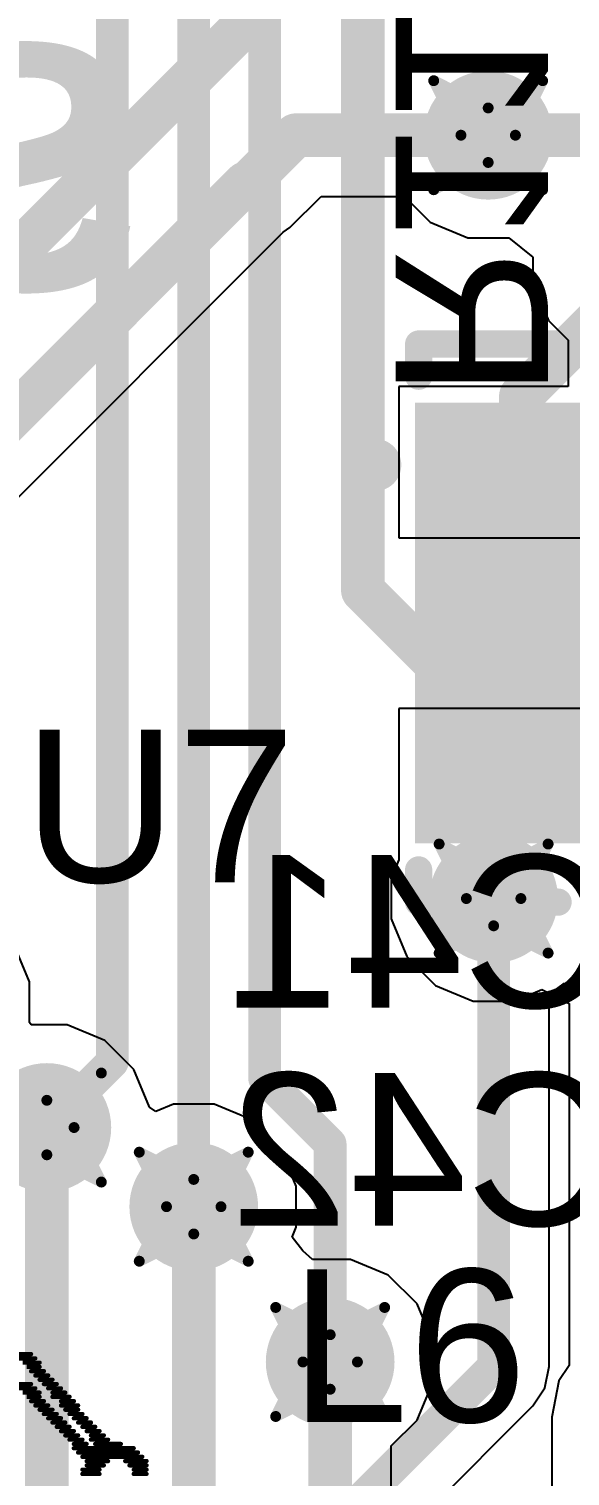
# Model space of a CAD drawing. Header units: inches. Extents: x -8 to 384, y -12 to 64.
# Drawn here: x 14.72 to 17.25, y 2.01 to 8.75 of the extents above; entities that cross this region are included whole.
import ezdxf

# ---------------------------------------------------------------- set-up
doc = ezdxf.new("R2010")
doc.units = ezdxf.units.IN
for name, color, linetype in [('Board_outline', 216, 'Continuous'), ('Bottom Layer', 5, 'Continuous'), ('Bottom Overlay', 54, 'Continuous'), ('Bottom Paste', 16, 'Continuous'), ('Bottom Solder', 6, 'Continuous'), ('Drill Drawing', 1, 'Continuous'), ('Top Layer', 1, 'Continuous'), ('Top Overlay', 2, 'Continuous'), ('Top Paste', 8, 'Continuous'), ('Top Solder', 216, 'Continuous'), ('Via Holes', 16, 'Continuous')]:
    doc.layers.add(name, color=color, linetype=linetype)
doc.styles.add('Arial', font='', dxfattribs={"height": 0.2})
doc.styles.add('Arial_Bold', font='', dxfattribs={"height": 0.2})
doc.styles.get('Arial').set_extended_font_data('Arial')
doc.styles.get('Arial_Bold').set_extended_font_data('Arial', bold=True)

# ---------------------------------------------------------------- blocks, each defined once
blk = doc.blocks.new('14_LGA__2_5_3__43')
at = {"layer": 'Top Layer'}
for points in [[(-0.675, 0.635), (-0.675, 1.215), (-0.325, 1.215), (-0.325, 0.635)], [(-0.175, 0.635), (-0.175, 1.215), (0.175, 1.215), (0.175, 0.635)], [(0.325, 0.635), (0.325, 1.215), (0.675, 1.215), (0.675, 0.635)], [(-0.885, 0.575), (-1.465, 0.575), (-1.465, 0.925), (-0.885, 0.925)], [(1.465, 0.575), (0.885, 0.575), (0.885, 0.925), (1.465, 0.925)], [(-0.885, 0.075), (-1.465, 0.075), (-1.465, 0.425), (-0.885, 0.425)], [(1.465, 0.075), (0.885, 0.075), (0.885, 0.425), (1.465, 0.425)], [(-0.885, -0.425), (-1.465, -0.425), (-1.465, -0.075), (-0.885, -0.075)], [(1.465, -0.425), (0.885, -0.425), (0.885, -0.075), (1.465, -0.075)], [(-0.885, -0.925), (-1.465, -0.925), (-1.465, -0.575), (-0.885, -0.575)], [(1.465, -0.925), (0.885, -0.925), (0.885, -0.575), (1.465, -0.575)], [(-0.675, -1.215), (-0.675, -0.635), (-0.325, -0.635), (-0.325, -1.215)], [(-0.175, -1.215), (-0.175, -0.635), (0.175, -0.635), (0.175, -1.215)], [(0.325, -1.215), (0.325, -0.635), (0.675, -0.635), (0.675, -1.215)]]:
    blk.add_hatch(color=1, dxfattribs=at).paths.add_polyline_path(points)
at = {"layer": 'Top Paste'}
for points in [[(-0.675, 0.635), (-0.675, 1.215), (-0.325, 1.215), (-0.325, 0.635)], [(-0.175, 0.635), (-0.175, 1.215), (0.175, 1.215), (0.175, 0.635)], [(0.325, 0.635), (0.325, 1.215), (0.675, 1.215), (0.675, 0.635)], [(-0.885, 0.575), (-1.465, 0.575), (-1.465, 0.925), (-0.885, 0.925)], [(1.465, 0.575), (0.885, 0.575), (0.885, 0.925), (1.465, 0.925)], [(-0.885, 0.075), (-1.465, 0.075), (-1.465, 0.425), (-0.885, 0.425)], [(1.465, 0.075), (0.885, 0.075), (0.885, 0.425), (1.465, 0.425)], [(-0.885, -0.425), (-1.465, -0.425), (-1.465, -0.075), (-0.885, -0.075)], [(1.465, -0.425), (0.885, -0.425), (0.885, -0.075), (1.465, -0.075)], [(-0.885, -0.925), (-1.465, -0.925), (-1.465, -0.575), (-0.885, -0.575)], [(1.465, -0.925), (0.885, -0.925), (0.885, -0.575), (1.465, -0.575)], [(-0.675, -1.215), (-0.675, -0.635), (-0.325, -0.635), (-0.325, -1.215)], [(-0.175, -1.215), (-0.175, -0.635), (0.175, -0.635), (0.175, -1.215)], [(0.325, -1.215), (0.325, -0.635), (0.675, -0.635), (0.675, -1.215)]]:
    blk.add_hatch(color=8, dxfattribs=at).paths.add_polyline_path(points)
at = {"layer": 'Top Solder'}
for points in [[(-0.7766, 0.5334), (-0.7766, 1.3166), (-0.2234, 1.3166), (-0.2234, 0.5334)], [(-0.2766, 0.5334), (-0.2766, 1.3166), (0.2766, 1.3166), (0.2766, 0.5334)], [(0.2234, 0.5334), (0.2234, 1.3166), (0.7766, 1.3166), (0.7766, 0.5334)], [(-0.7834, 0.4734), (-1.5666, 0.4734), (-1.5666, 1.0266), (-0.7834, 1.0266)], [(1.5666, 0.4734), (0.7834, 0.4734), (0.7834, 1.0266), (1.5666, 1.0266)], [(-0.7834, -0.0266), (-1.5666, -0.0266), (-1.5666, 0.5266), (-0.7834, 0.5266)], [(1.5666, -0.0266), (0.7834, -0.0266), (0.7834, 0.5266), (1.5666, 0.5266)], [(-0.7834, -0.5266), (-1.5666, -0.5266), (-1.5666, 0.0266), (-0.7834, 0.0266)], [(1.5666, -0.5266), (0.7834, -0.5266), (0.7834, 0.0266), (1.5666, 0.0266)], [(-0.7834, -1.0266), (-1.5666, -1.0266), (-1.5666, -0.4734), (-0.7834, -0.4734)], [(-0.7766, -1.3166), (-0.7766, -0.5334), (-0.2234, -0.5334), (-0.2234, -1.3166)], [(-0.2766, -1.3166), (-0.2766, -0.5334), (0.2766, -0.5334), (0.2766, -1.3166)], [(0.2234, -1.3166), (0.2234, -0.5334), (0.7766, -0.5334), (0.7766, -1.3166)], [(1.5666, -1.0266), (0.7834, -1.0266), (0.7834, -0.4734), (1.5666, -0.4734)]]:
    blk.add_hatch(color=216, dxfattribs=at).paths.add_polyline_path(points)
at = {"layer": 'Top Overlay'}
for points in [[(-1.55, 1.15, 0.127, 0.127, 0), (-1.55, 1.3, 0.127, 0.127, 0)], [(-1.55, 1.3, 0.127, 0.127, 0), (-0.9, 1.3, 0.127, 0.127, 0)], [(0.9, 1.3, 0.127, 0.127, 0), (1.55, 1.3, 0.127, 0.127, 0)], [(1.55, 1.15, 0.127, 0.127, 0), (1.55, 1.3, 0.127, 0.127, 0)], [(-1.55, -1.3, 0.127, 0.127, 0), (-1.55, -1.15, 0.127, 0.127, 0)], [(1.55, -1.3, 0.127, 0.127, 0), (1.55, -1.15, 0.127, 0.127, 0)], [(-1.55, -1.3, 0.127, 0.127, 0), (-0.9, -1.3, 0.127, 0.127, 0)], [(0.9, -1.3, 0.127, 0.127, 0), (1.55, -1.3, 0.127, 0.127, 0)]]:
    blk.add_lwpolyline(points, format="xyseb", dxfattribs=at)
for points in [[(-1.5817, 1.3, 0.0635, 0.0635, 1), (-1.5182, 1.3, 0.0635, 0.0635, 1)], [(-1.5817, 1.3, 0.0635, 0.0635, 1), (-1.5182, 1.3, 0.0635, 0.0635, 1)], [(-0.9318, 1.3, 0.0635, 0.0635, 1), (-0.8683, 1.3, 0.0635, 0.0635, 1)], [(0.8683, 1.3, 0.0635, 0.0635, 1), (0.9318, 1.3, 0.0635, 0.0635, 1)], [(1.5182, 1.3, 0.0635, 0.0635, 1), (1.5817, 1.3, 0.0635, 0.0635, 1)], [(1.5182, 1.3, 0.0635, 0.0635, 1), (1.5817, 1.3, 0.0635, 0.0635, 1)], [(-1.5817, 1.15, 0.0635, 0.0635, 1), (-1.5182, 1.15, 0.0635, 0.0635, 1)], [(1.5182, 1.15, 0.0635, 0.0635, 1), (1.5817, 1.15, 0.0635, 0.0635, 1)], [(-1.6944, 0.7366, 0.127, 0.127, 1), (-1.8108, 0.7366, 0.127, 0.127, 1)], [(-1.8425, 0.7366, 0.0635, 0.0635, 1), (-1.779, 0.7366, 0.0635, 0.0635, 1)], [(-1.7262, 0.7366, 0.0635, 0.0635, 1), (-1.6627, 0.7366, 0.0635, 0.0635, 1)], [(-1.5817, -1.15, 0.0635, 0.0635, 1), (-1.5182, -1.15, 0.0635, 0.0635, 1)], [(1.5182, -1.15, 0.0635, 0.0635, 1), (1.5817, -1.15, 0.0635, 0.0635, 1)], [(-1.5817, -1.3, 0.0635, 0.0635, 1), (-1.5182, -1.3, 0.0635, 0.0635, 1)], [(-1.5817, -1.3, 0.0635, 0.0635, 1), (-1.5182, -1.3, 0.0635, 0.0635, 1)], [(-0.9318, -1.3, 0.0635, 0.0635, 1), (-0.8683, -1.3, 0.0635, 0.0635, 1)], [(0.8683, -1.3, 0.0635, 0.0635, 1), (0.9318, -1.3, 0.0635, 0.0635, 1)], [(1.5182, -1.3, 0.0635, 0.0635, 1), (1.5817, -1.3, 0.0635, 0.0635, 1)], [(1.5182, -1.3, 0.0635, 0.0635, 1), (1.5817, -1.3, 0.0635, 0.0635, 1)]]:
    blk.add_lwpolyline(points, format="xyseb", close=True, dxfattribs=at)
blk = doc.blocks.new('R__0402_B_55')
at = {"layer": 'Bottom Layer'}
for points in [[(-0.2413, 0.3175), (-0.2413, -0.3175), (-0.6985, -0.3175), (-0.6985, 0.3175)], [(0.6985, 0.3175), (0.6985, -0.3175), (0.2413, -0.3175), (0.2413, 0.3175)]]:
    blk.add_hatch(color=5, dxfattribs=at).paths.add_polyline_path(points)
at = {"layer": 'Bottom Paste'}
for points in [[(-0.2413, 0.3175), (-0.2413, -0.3175), (-0.6985, -0.3175), (-0.6985, 0.3175)], [(0.6985, 0.3175), (0.6985, -0.3175), (0.2413, -0.3175), (0.2413, 0.3175)]]:
    blk.add_hatch(color=16, dxfattribs=at).paths.add_polyline_path(points)
at = {"layer": 'Bottom Solder'}
for points in [[(-0.1397, 0.4191), (-0.1397, -0.4191), (-0.8001, -0.4191), (-0.8001, 0.4191)], [(0.8001, 0.4191), (0.8001, -0.4191), (0.1397, -0.4191), (0.1397, 0.4191)]]:
    blk.add_hatch(color=6, dxfattribs=at).paths.add_polyline_path(points)
at = {"layer": 'Bottom Overlay'}
for points in [[(0.7874, 0.4064, 0.127, 0.127, 0), (-0.7874, 0.4064, 0.127, 0.127, 0)], [(-0.7874, -0.4064, 0.127, 0.127, 0), (-0.7874, 0.4064, 0.127, 0.127, 0)], [(0.8128, 0.4318, 0.00323, 0.00323, 0), (-0.8128, 0.4318, 0.00323, 0.00323, 0)], [(0.7874, -0.4064, 0.127, 0.127, 0), (0.7874, 0.4064, 0.127, 0.127, 0)], [(0.7874, -0.4064, 0.127, 0.127, 0), (-0.7874, -0.4064, 0.127, 0.127, 0)]]:
    blk.add_lwpolyline(points, format="xyseb", dxfattribs=at)
for points in [[(-0.8191, 0.4064, 0.0635, 0.0635, 1), (-0.7556, 0.4064, 0.0635, 0.0635, 1)], [(-0.8191, 0.4064, 0.0635, 0.0635, 1), (-0.7556, 0.4064, 0.0635, 0.0635, 1)], [(-0.8136, 0.4318, 0.00161, 0.00161, 1), (-0.812, 0.4318, 0.00161, 0.00161, 1)], [(0.7556, 0.4064, 0.0635, 0.0635, 1), (0.8191, 0.4064, 0.0635, 0.0635, 1)], [(0.7556, 0.4064, 0.0635, 0.0635, 1), (0.8191, 0.4064, 0.0635, 0.0635, 1)], [(0.812, 0.4318, 0.00161, 0.00161, 1), (0.8136, 0.4318, 0.00161, 0.00161, 1)], [(-0.8191, -0.4064, 0.0635, 0.0635, 1), (-0.7556, -0.4064, 0.0635, 0.0635, 1)], [(-0.8191, -0.4064, 0.0635, 0.0635, 1), (-0.7556, -0.4064, 0.0635, 0.0635, 1)], [(0.7556, -0.4064, 0.0635, 0.0635, 1), (0.8191, -0.4064, 0.0635, 0.0635, 1)], [(0.7556, -0.4064, 0.0635, 0.0635, 1), (0.8191, -0.4064, 0.0635, 0.0635, 1)]]:
    blk.add_lwpolyline(points, format="xyseb", close=True, dxfattribs=at)

msp = doc.modelspace()

# ---------------------------------------------------------------- hatches: boundary and pattern name
at = {"layer": 'Bottom Layer'}
h = msp.add_hatch(color=5, dxfattribs=at)
edge = h.paths.add_edge_path()
edge.add_arc((16.8656, 8.2553), 0.3, 0, 360)
msp.add_hatch(color=5, dxfattribs=at).paths.add_polyline_path([(16.6624, 5.207), (19.4818, 5.207), (19.4818, 5.9436), (16.6624, 5.9436)])
h = msp.add_hatch(color=5, dxfattribs=at)
edge = h.paths.add_edge_path()
edge.add_arc((16.891, 4.699), 0.3, 0, 360)
h = msp.add_hatch(color=5, dxfattribs=at)
edge = h.paths.add_edge_path()
edge.add_arc((14.8082, 3.6322), 0.3, 0, 360)
h = msp.add_hatch(color=5, dxfattribs=at)
edge = h.paths.add_edge_path()
edge.add_arc((15.493, 3.2634), 0.3, 0, 360)
h = msp.add_hatch(color=5, dxfattribs=at)
edge = h.paths.add_edge_path()
edge.add_arc((16.129, 2.54), 0.3, 0, 360)
at = {"layer": 'Top Layer'}
h = msp.add_hatch(color=1, dxfattribs=at)
edge = h.paths.add_edge_path()
edge.add_arc((16.8656, 8.2553), 0.3, 0, 360)
msp.add_hatch(color=1, dxfattribs=at).paths.add_polyline_path([(16.6116, 5.7912), (17.2212, 5.7912), (17.2212, 6.2912), (16.6116, 6.2912)])
h = msp.add_hatch(color=1, dxfattribs=at)
edge = h.paths.add_edge_path()
edge.add_arc((16.891, 4.699), 0.3, 0, 360)
h = msp.add_hatch(color=1, dxfattribs=at)
edge = h.paths.add_edge_path()
edge.add_arc((14.8082, 3.6322), 0.3, 0, 360)
h = msp.add_hatch(color=1, dxfattribs=at)
edge = h.paths.add_edge_path()
edge.add_arc((15.493, 3.2634), 0.3, 0, 360)
h = msp.add_hatch(color=1, dxfattribs=at)
edge = h.paths.add_edge_path()
edge.add_arc((16.129, 2.54), 0.3, 0, 360)
at = {"layer": 'Via Holes'}
h = msp.add_hatch(color=7, dxfattribs=at)
edge = h.paths.add_edge_path()
edge.add_arc((16.8656, 8.2553), 0.15, 0, 360)
h = msp.add_hatch(color=7, dxfattribs=at)
edge = h.paths.add_edge_path()
edge.add_arc((16.891, 4.699), 0.15, 0, 360)
h = msp.add_hatch(color=7, dxfattribs=at)
edge = h.paths.add_edge_path()
edge.add_arc((14.8082, 3.6322), 0.15, 0, 360)
h = msp.add_hatch(color=7, dxfattribs=at)
edge = h.paths.add_edge_path()
edge.add_arc((15.493, 3.2634), 0.15, 0, 360)
h = msp.add_hatch(color=7, dxfattribs=at)
edge = h.paths.add_edge_path()
edge.add_arc((16.129, 2.54), 0.15, 0, 360)

# ---------------------------------------------------------------- linework, layer by layer
at = {"layer": 'Board_outline'}
msp.add_lwpolyline([(37.5368, 13.3604, 0.254, 0.254, 1), (-7.4632, 13.3604, 0.254, 0.254, 1)], format="xyseb", close=True, dxfattribs=at)
at = {"layer": 'Bottom Layer'}
for p, q in [((17.15, 4.2518), (17.2207, 4.3046)), ((17.15, 2.5185), (17.15, 4.2518)), ((17.2207, 4.3046), (17.3447, 4.2479)), ((17.1303, 2.4194), (17.15, 2.5185)), ((17.0741, 2.3354), (17.1303, 2.4194)), ((14.0627, -0.676), (17.0741, 2.3354))]:
    msp.add_line(p, q, dxfattribs=at)
for points in [[(15.8232, 3.8618, 0.1524, 0.1524, 0), (15.8232, 13.2273, 0.1524, 0.1524, 0)], [(16.2814, 6.1341, 0.2032, 0.2032, 0), (16.2814, 13.1826, 0.2032, 0.2032, 0)], [(15.493, 3.2776, 0.1524, 0.1524, 0), (15.493, 13.1746, 0.1524, 0.1524, 0)], [(15.113, 3.937, 0.1524, 0.1524, 0), (15.113, 12.4882, 0.1524, 0.1524, 0)], [(16.8608, 8.2553, 0.2032, 0.2032, 0), (18.3263, 8.2553, 0.2032, 0.2032, 0)], [(17.018, 7.0398, 0.2032, 0.2032, 0), (17.5517, 7.5735, 0.2032, 0.2032, 0)], [(17.018, 6.4262, 0.2032, 0.2032, 0), (17.018, 7.0398, 0.2032, 0.2032, 0)], [(16.2814, 6.1341, 0.2032, 0.2032, 0), (16.9291, 5.4864, 0.2032, 0.2032, 0)], [(16.9291, 5.4864, 0.2032, 0.2032, 0), (17.018, 5.4864, 0.2032, 0.2032, 0)], [(16.891, 2.5185, 0.1524, 0.1524, 0), (16.891, 4.699, 0.1524, 0.1524, 0)], [(14.8082, 3.6322, 0.1524, 0.1524, 0), (15.113, 3.937, 0.1524, 0.1524, 0)], [(15.8232, 3.8618, 0.1524, 0.1524, 0), (16.129, 3.556, 0.1524, 0.1524, 0)], [(16.129, 2.54, 0.1524, 0.1524, 0), (16.129, 3.556, 0.1524, 0.1524, 0)], [(13.8645, -0.508, 0.1524, 0.1524, 0), (16.891, 2.5185, 0.1524, 0.1524, 0)]]:
    msp.add_lwpolyline(points, format="xyseb", dxfattribs=at)
for points in [[(16.81, 8.2553, 0.1016, 0.1016, 1), (16.9116, 8.2553, 0.1016, 0.1016, 1)], [(16.9672, 7.0398, 0.1016, 0.1016, 1), (17.0688, 7.0398, 0.1016, 0.1016, 1)], [(16.9672, 7.0398, 0.1016, 0.1016, 1), (17.0688, 7.0398, 0.1016, 0.1016, 1)], [(16.9672, 6.4262, 0.1016, 0.1016, 1), (17.0688, 6.4262, 0.1016, 0.1016, 1)], [(16.2306, 6.1341, 0.1016, 0.1016, 1), (16.3322, 6.1341, 0.1016, 0.1016, 1)], [(16.2306, 6.1341, 0.1016, 0.1016, 1), (16.3322, 6.1341, 0.1016, 0.1016, 1)], [(16.8783, 5.4864, 0.1016, 0.1016, 1), (16.9799, 5.4864, 0.1016, 0.1016, 1)], [(16.8783, 5.4864, 0.1016, 0.1016, 1), (16.9799, 5.4864, 0.1016, 0.1016, 1)], [(16.9672, 5.4864, 0.1016, 0.1016, 1), (17.0688, 5.4864, 0.1016, 0.1016, 1)], [(16.8529, 4.699, 0.0762, 0.0762, 1), (16.9291, 4.699, 0.0762, 0.0762, 1)], [(15.0749, 3.937, 0.0762, 0.0762, 1), (15.1511, 3.937, 0.0762, 0.0762, 1)], [(15.0749, 3.937, 0.0762, 0.0762, 1), (15.1511, 3.937, 0.0762, 0.0762, 1)], [(15.7851, 3.8618, 0.0762, 0.0762, 1), (15.8613, 3.8618, 0.0762, 0.0762, 1)], [(15.7851, 3.8618, 0.0762, 0.0762, 1), (15.8613, 3.8618, 0.0762, 0.0762, 1)], [(14.7701, 3.6322, 0.0762, 0.0762, 1), (14.8463, 3.6322, 0.0762, 0.0762, 1)], [(16.0909, 3.556, 0.0762, 0.0762, 1), (16.1671, 3.556, 0.0762, 0.0762, 1)], [(16.0909, 3.556, 0.0762, 0.0762, 1), (16.1671, 3.556, 0.0762, 0.0762, 1)], [(15.4549, 3.2776, 0.0762, 0.0762, 1), (15.5311, 3.2776, 0.0762, 0.0762, 1)], [(16.0909, 2.54, 0.0762, 0.0762, 1), (16.1671, 2.54, 0.0762, 0.0762, 1)], [(16.8529, 2.5185, 0.0762, 0.0762, 1), (16.9291, 2.5185, 0.0762, 0.0762, 1)], [(16.8529, 2.5185, 0.0762, 0.0762, 1), (16.9291, 2.5185, 0.0762, 0.0762, 1)]]:
    msp.add_lwpolyline(points, format="xyseb", close=True, dxfattribs=at)
at = {"layer": 'Bottom Overlay'}
for points in [[(14.6548, 2.5768, 0.0199, 0.0199, 0), (14.7346, 2.5768, 0.0199, 0.0199, 0)], [(14.6748, 2.5568, 0.0199, 0.0199, 0), (14.7546, 2.5568, 0.0199, 0.0199, 0)], [(14.6947, 2.5369, 0.0199, 0.0199, 0), (14.7745, 2.5369, 0.0199, 0.0199, 0)], [(14.7147, 2.517, 0.0199, 0.0199, 0), (14.7745, 2.517, 0.0199, 0.0199, 0)], [(14.7346, 2.497, 0.0199, 0.0199, 0), (14.7944, 2.497, 0.0199, 0.0199, 0)], [(14.6548, 2.4372, 0.0199, 0.0199, 0), (14.7346, 2.4372, 0.0199, 0.0199, 0)], [(14.6748, 2.4173, 0.0199, 0.0199, 0), (14.7546, 2.4173, 0.0199, 0.0199, 0)], [(14.7546, 2.4771, 0.0199, 0.0199, 0), (14.8144, 2.4771, 0.0199, 0.0199, 0)], [(14.7745, 2.4571, 0.0199, 0.0199, 0), (14.8343, 2.4571, 0.0199, 0.0199, 0)], [(14.7944, 2.4372, 0.0199, 0.0199, 0), (14.8543, 2.4372, 0.0199, 0.0199, 0)], [(14.8144, 2.4173, 0.0199, 0.0199, 0), (14.8742, 2.4173, 0.0199, 0.0199, 0)], [(14.6947, 2.3973, 0.0199, 0.0199, 0), (14.7745, 2.3973, 0.0199, 0.0199, 0)], [(14.7147, 2.3774, 0.0199, 0.0199, 0), (14.7745, 2.3774, 0.0199, 0.0199, 0)], [(14.7346, 2.3574, 0.0199, 0.0199, 0), (14.7944, 2.3574, 0.0199, 0.0199, 0)], [(14.8343, 2.3973, 0.0199, 0.0199, 0), (14.8941, 2.3973, 0.0199, 0.0199, 0)], [(14.8343, 2.3774, 0.0199, 0.0199, 0), (14.9141, 2.3774, 0.0199, 0.0199, 0)], [(14.8742, 2.3574, 0.0199, 0.0199, 0), (14.934, 2.3574, 0.0199, 0.0199, 0)], [(14.7546, 2.3375, 0.0199, 0.0199, 0), (14.8144, 2.3375, 0.0199, 0.0199, 0)], [(14.7745, 2.3176, 0.0199, 0.0199, 0), (14.8343, 2.3176, 0.0199, 0.0199, 0)], [(14.7944, 2.2976, 0.0199, 0.0199, 0), (14.8543, 2.2976, 0.0199, 0.0199, 0)], [(14.8742, 2.3375, 0.0199, 0.0199, 0), (14.954, 2.3375, 0.0199, 0.0199, 0)], [(14.8941, 2.3176, 0.0199, 0.0199, 0), (14.954, 2.3176, 0.0199, 0.0199, 0)], [(14.9141, 2.2976, 0.0199, 0.0199, 0), (14.9739, 2.2976, 0.0199, 0.0199, 0)], [(14.8144, 2.2777, 0.0199, 0.0199, 0), (14.8742, 2.2777, 0.0199, 0.0199, 0)], [(14.8343, 2.2577, 0.0199, 0.0199, 0), (14.8941, 2.2577, 0.0199, 0.0199, 0)], [(14.8543, 2.2378, 0.0199, 0.0199, 0), (14.9141, 2.2378, 0.0199, 0.0199, 0)], [(14.8742, 2.2179, 0.0199, 0.0199, 0), (14.934, 2.2179, 0.0199, 0.0199, 0)], [(14.934, 2.2777, 0.0199, 0.0199, 0), (14.9938, 2.2777, 0.0199, 0.0199, 0)], [(14.954, 2.2577, 0.0199, 0.0199, 0), (15.0138, 2.2577, 0.0199, 0.0199, 0)], [(14.9739, 2.2378, 0.0199, 0.0199, 0), (15.0337, 2.2378, 0.0199, 0.0199, 0)], [(14.9938, 2.2179, 0.0199, 0.0199, 0), (15.0537, 2.2179, 0.0199, 0.0199, 0)], [(14.8941, 2.1979, 0.0199, 0.0199, 0), (14.954, 2.1979, 0.0199, 0.0199, 0)], [(14.9141, 2.178, 0.0199, 0.0199, 0), (14.9739, 2.178, 0.0199, 0.0199, 0)], [(14.934, 2.158, 0.0199, 0.0199, 0), (14.9938, 2.158, 0.0199, 0.0199, 0)], [(15.0138, 2.1979, 0.0199, 0.0199, 0), (15.0736, 2.1979, 0.0199, 0.0199, 0)], [(15.0138, 2.178, 0.0199, 0.0199, 0), (15.0935, 2.178, 0.0199, 0.0199, 0)], [(15.0337, 2.158, 0.0199, 0.0199, 0), (15.1534, 2.158, 0.0199, 0.0199, 0)], [(14.934, 2.1381, 0.0199, 0.0199, 0), (15.2132, 2.1381, 0.0199, 0.0199, 0)], [(14.954, 2.1182, 0.0199, 0.0199, 0), (15.2331, 2.1182, 0.0199, 0.0199, 0)], [(14.9739, 2.0982, 0.0199, 0.0199, 0), (15.2531, 2.0982, 0.0199, 0.0199, 0)], [(14.9739, 2.0384, 0.0199, 0.0199, 0), (15.0537, 2.0384, 0.0199, 0.0199, 0)], [(14.9739, 2.0185, 0.0199, 0.0199, 0), (15.0537, 2.0185, 0.0199, 0.0199, 0)], [(14.9938, 2.0783, 0.0199, 0.0199, 0), (15.0935, 2.0783, 0.0199, 0.0199, 0)], [(14.9938, 2.0583, 0.0199, 0.0199, 0), (15.0736, 2.0583, 0.0199, 0.0199, 0)], [(15.1733, 2.0783, 0.0199, 0.0199, 0), (15.273, 2.0783, 0.0199, 0.0199, 0)], [(15.1932, 2.0583, 0.0199, 0.0199, 0), (15.273, 2.0583, 0.0199, 0.0199, 0)], [(15.2132, 2.0384, 0.0199, 0.0199, 0), (15.273, 2.0384, 0.0199, 0.0199, 0)], [(15.2132, 2.0185, 0.0199, 0.0199, 0), (15.273, 2.0185, 0.0199, 0.0199, 0)]]:
    msp.add_lwpolyline(points, format="xyseb", dxfattribs=at)
for points in [[(14.7296, 2.5768, 0.00997, 0.00997, 1), (14.7396, 2.5768, 0.00997, 0.00997, 1)], [(14.7496, 2.5568, 0.00997, 0.00997, 1), (14.7595, 2.5568, 0.00997, 0.00997, 1)], [(14.7296, 2.497, 0.00997, 0.00997, 1), (14.7396, 2.497, 0.00997, 0.00997, 1)], [(14.7695, 2.5369, 0.00997, 0.00997, 1), (14.7795, 2.5369, 0.00997, 0.00997, 1)], [(14.7695, 2.517, 0.00997, 0.00997, 1), (14.7795, 2.517, 0.00997, 0.00997, 1)], [(14.7894, 2.497, 0.00997, 0.00997, 1), (14.7994, 2.497, 0.00997, 0.00997, 1)], [(14.7296, 2.4372, 0.00997, 0.00997, 1), (14.7396, 2.4372, 0.00997, 0.00997, 1)], [(14.7496, 2.4771, 0.00997, 0.00997, 1), (14.7595, 2.4771, 0.00997, 0.00997, 1)], [(14.7496, 2.4173, 0.00997, 0.00997, 1), (14.7595, 2.4173, 0.00997, 0.00997, 1)], [(14.7695, 2.4571, 0.00997, 0.00997, 1), (14.7795, 2.4571, 0.00997, 0.00997, 1)], [(14.7894, 2.4372, 0.00997, 0.00997, 1), (14.7994, 2.4372, 0.00997, 0.00997, 1)], [(14.8094, 2.4771, 0.00997, 0.00997, 1), (14.8194, 2.4771, 0.00997, 0.00997, 1)], [(14.8094, 2.4173, 0.00997, 0.00997, 1), (14.8194, 2.4173, 0.00997, 0.00997, 1)], [(14.8293, 2.4571, 0.00997, 0.00997, 1), (14.8393, 2.4571, 0.00997, 0.00997, 1)], [(14.8493, 2.4372, 0.00997, 0.00997, 1), (14.8592, 2.4372, 0.00997, 0.00997, 1)], [(14.8692, 2.4173, 0.00997, 0.00997, 1), (14.8792, 2.4173, 0.00997, 0.00997, 1)], [(14.7296, 2.3574, 0.00997, 0.00997, 1), (14.7396, 2.3574, 0.00997, 0.00997, 1)], [(14.7695, 2.3973, 0.00997, 0.00997, 1), (14.7795, 2.3973, 0.00997, 0.00997, 1)], [(14.7695, 2.3774, 0.00997, 0.00997, 1), (14.7795, 2.3774, 0.00997, 0.00997, 1)], [(14.7894, 2.3574, 0.00997, 0.00997, 1), (14.7994, 2.3574, 0.00997, 0.00997, 1)], [(14.8293, 2.3973, 0.00997, 0.00997, 1), (14.8393, 2.3973, 0.00997, 0.00997, 1)], [(14.8293, 2.3774, 0.00997, 0.00997, 1), (14.8393, 2.3774, 0.00997, 0.00997, 1)], [(14.8692, 2.3574, 0.00997, 0.00997, 1), (14.8792, 2.3574, 0.00997, 0.00997, 1)], [(14.8891, 2.3973, 0.00997, 0.00997, 1), (14.8991, 2.3973, 0.00997, 0.00997, 1)], [(14.9091, 2.3774, 0.00997, 0.00997, 1), (14.9191, 2.3774, 0.00997, 0.00997, 1)], [(14.929, 2.3574, 0.00997, 0.00997, 1), (14.939, 2.3574, 0.00997, 0.00997, 1)], [(14.7496, 2.3375, 0.00997, 0.00997, 1), (14.7595, 2.3375, 0.00997, 0.00997, 1)], [(14.7695, 2.3176, 0.00997, 0.00997, 1), (14.7795, 2.3176, 0.00997, 0.00997, 1)], [(14.7894, 2.2976, 0.00997, 0.00997, 1), (14.7994, 2.2976, 0.00997, 0.00997, 1)], [(14.8094, 2.3375, 0.00997, 0.00997, 1), (14.8194, 2.3375, 0.00997, 0.00997, 1)], [(14.8293, 2.3176, 0.00997, 0.00997, 1), (14.8393, 2.3176, 0.00997, 0.00997, 1)], [(14.8493, 2.2976, 0.00997, 0.00997, 1), (14.8592, 2.2976, 0.00997, 0.00997, 1)], [(14.8692, 2.3375, 0.00997, 0.00997, 1), (14.8792, 2.3375, 0.00997, 0.00997, 1)], [(14.8891, 2.3176, 0.00997, 0.00997, 1), (14.8991, 2.3176, 0.00997, 0.00997, 1)], [(14.9091, 2.2976, 0.00997, 0.00997, 1), (14.9191, 2.2976, 0.00997, 0.00997, 1)], [(14.949, 2.3375, 0.00997, 0.00997, 1), (14.9589, 2.3375, 0.00997, 0.00997, 1)], [(14.949, 2.3176, 0.00997, 0.00997, 1), (14.9589, 2.3176, 0.00997, 0.00997, 1)], [(14.9689, 2.2976, 0.00997, 0.00997, 1), (14.9789, 2.2976, 0.00997, 0.00997, 1)], [(14.8094, 2.2777, 0.00997, 0.00997, 1), (14.8194, 2.2777, 0.00997, 0.00997, 1)], [(14.8293, 2.2577, 0.00997, 0.00997, 1), (14.8393, 2.2577, 0.00997, 0.00997, 1)], [(14.8493, 2.2378, 0.00997, 0.00997, 1), (14.8592, 2.2378, 0.00997, 0.00997, 1)], [(14.8692, 2.2777, 0.00997, 0.00997, 1), (14.8792, 2.2777, 0.00997, 0.00997, 1)], [(14.8692, 2.2179, 0.00997, 0.00997, 1), (14.8792, 2.2179, 0.00997, 0.00997, 1)], [(14.8891, 2.2577, 0.00997, 0.00997, 1), (14.8991, 2.2577, 0.00997, 0.00997, 1)], [(14.9091, 2.2378, 0.00997, 0.00997, 1), (14.9191, 2.2378, 0.00997, 0.00997, 1)], [(14.929, 2.2777, 0.00997, 0.00997, 1), (14.939, 2.2777, 0.00997, 0.00997, 1)], [(14.929, 2.2179, 0.00997, 0.00997, 1), (14.939, 2.2179, 0.00997, 0.00997, 1)], [(14.949, 2.2577, 0.00997, 0.00997, 1), (14.9589, 2.2577, 0.00997, 0.00997, 1)], [(14.9689, 2.2378, 0.00997, 0.00997, 1), (14.9789, 2.2378, 0.00997, 0.00997, 1)], [(14.9888, 2.2777, 0.00997, 0.00997, 1), (14.9988, 2.2777, 0.00997, 0.00997, 1)], [(14.9888, 2.2179, 0.00997, 0.00997, 1), (14.9988, 2.2179, 0.00997, 0.00997, 1)], [(15.0088, 2.2577, 0.00997, 0.00997, 1), (15.0188, 2.2577, 0.00997, 0.00997, 1)], [(15.0287, 2.2378, 0.00997, 0.00997, 1), (15.0387, 2.2378, 0.00997, 0.00997, 1)], [(15.0487, 2.2179, 0.00997, 0.00997, 1), (15.0586, 2.2179, 0.00997, 0.00997, 1)], [(14.8891, 2.1979, 0.00997, 0.00997, 1), (14.8991, 2.1979, 0.00997, 0.00997, 1)], [(14.9091, 2.178, 0.00997, 0.00997, 1), (14.9191, 2.178, 0.00997, 0.00997, 1)], [(14.929, 2.158, 0.00997, 0.00997, 1), (14.939, 2.158, 0.00997, 0.00997, 1)], [(14.949, 2.1979, 0.00997, 0.00997, 1), (14.9589, 2.1979, 0.00997, 0.00997, 1)], [(14.9689, 2.178, 0.00997, 0.00997, 1), (14.9789, 2.178, 0.00997, 0.00997, 1)], [(14.9888, 2.158, 0.00997, 0.00997, 1), (14.9988, 2.158, 0.00997, 0.00997, 1)], [(15.0088, 2.1979, 0.00997, 0.00997, 1), (15.0188, 2.1979, 0.00997, 0.00997, 1)], [(15.0088, 2.178, 0.00997, 0.00997, 1), (15.0188, 2.178, 0.00997, 0.00997, 1)], [(15.0287, 2.158, 0.00997, 0.00997, 1), (15.0387, 2.158, 0.00997, 0.00997, 1)], [(15.0686, 2.1979, 0.00997, 0.00997, 1), (15.0786, 2.1979, 0.00997, 0.00997, 1)], [(15.0885, 2.178, 0.00997, 0.00997, 1), (15.0985, 2.178, 0.00997, 0.00997, 1)], [(15.1484, 2.158, 0.00997, 0.00997, 1), (15.1583, 2.158, 0.00997, 0.00997, 1)], [(14.929, 2.1381, 0.00997, 0.00997, 1), (14.939, 2.1381, 0.00997, 0.00997, 1)], [(14.949, 2.1182, 0.00997, 0.00997, 1), (14.9589, 2.1182, 0.00997, 0.00997, 1)], [(14.9689, 2.0982, 0.00997, 0.00997, 1), (14.9789, 2.0982, 0.00997, 0.00997, 1)], [(15.2082, 2.1381, 0.00997, 0.00997, 1), (15.2182, 2.1381, 0.00997, 0.00997, 1)], [(15.2281, 2.1182, 0.00997, 0.00997, 1), (15.2381, 2.1182, 0.00997, 0.00997, 1)], [(15.2481, 2.0982, 0.00997, 0.00997, 1), (15.258, 2.0982, 0.00997, 0.00997, 1)], [(14.9689, 2.0384, 0.00997, 0.00997, 1), (14.9789, 2.0384, 0.00997, 0.00997, 1)], [(14.9689, 2.0185, 0.00997, 0.00997, 1), (14.9789, 2.0185, 0.00997, 0.00997, 1)], [(14.9888, 2.0783, 0.00997, 0.00997, 1), (14.9988, 2.0783, 0.00997, 0.00997, 1)], [(14.9888, 2.0583, 0.00997, 0.00997, 1), (14.9988, 2.0583, 0.00997, 0.00997, 1)], [(15.0487, 2.0384, 0.00997, 0.00997, 1), (15.0586, 2.0384, 0.00997, 0.00997, 1)], [(15.0487, 2.0185, 0.00997, 0.00997, 1), (15.0586, 2.0185, 0.00997, 0.00997, 1)], [(15.0686, 2.0583, 0.00997, 0.00997, 1), (15.0786, 2.0583, 0.00997, 0.00997, 1)], [(15.0885, 2.0783, 0.00997, 0.00997, 1), (15.0985, 2.0783, 0.00997, 0.00997, 1)], [(15.1683, 2.0783, 0.00997, 0.00997, 1), (15.1783, 2.0783, 0.00997, 0.00997, 1)], [(15.1883, 2.0583, 0.00997, 0.00997, 1), (15.1982, 2.0583, 0.00997, 0.00997, 1)], [(15.2082, 2.0384, 0.00997, 0.00997, 1), (15.2182, 2.0384, 0.00997, 0.00997, 1)], [(15.2082, 2.0185, 0.00997, 0.00997, 1), (15.2182, 2.0185, 0.00997, 0.00997, 1)], [(15.268, 2.0783, 0.00997, 0.00997, 1), (15.278, 2.0783, 0.00997, 0.00997, 1)], [(15.268, 2.0583, 0.00997, 0.00997, 1), (15.278, 2.0583, 0.00997, 0.00997, 1)], [(15.268, 2.0384, 0.00997, 0.00997, 1), (15.278, 2.0384, 0.00997, 0.00997, 1)], [(15.268, 2.0185, 0.00997, 0.00997, 1), (15.278, 2.0185, 0.00997, 0.00997, 1)]]:
    msp.add_lwpolyline(points, format="xyseb", close=True, dxfattribs=at)
at = {"layer": 'Drill Drawing'}
for points in [[(16.6116, 8.5093, 0.0508, 0.0508, 0), (16.8656, 8.3823, 0.0508, 0.0508, 0)], [(16.6116, 8.5093, 0.0508, 0.0508, 0), (16.7386, 8.2553, 0.0508, 0.0508, 0)], [(16.8656, 8.3823, 0.0508, 0.0508, 0), (17.1196, 8.5093, 0.0508, 0.0508, 0)], [(16.9926, 8.2553, 0.0508, 0.0508, 0), (17.1196, 8.5093, 0.0508, 0.0508, 0)], [(16.6116, 8.0013, 0.0508, 0.0508, 0), (16.7386, 8.2553, 0.0508, 0.0508, 0)], [(16.9926, 8.2553, 0.0508, 0.0508, 0), (17.1196, 8.0013, 0.0508, 0.0508, 0)], [(16.6116, 8.0013, 0.0508, 0.0508, 0), (16.8656, 8.1283, 0.0508, 0.0508, 0)], [(16.8656, 8.1283, 0.0508, 0.0508, 0), (17.1196, 8.0013, 0.0508, 0.0508, 0)], [(16.637, 4.953, 0.0508, 0.0508, 0), (16.891, 4.826, 0.0508, 0.0508, 0)], [(16.637, 4.953, 0.0508, 0.0508, 0), (16.764, 4.699, 0.0508, 0.0508, 0)], [(16.891, 4.826, 0.0508, 0.0508, 0), (17.145, 4.953, 0.0508, 0.0508, 0)], [(17.018, 4.699, 0.0508, 0.0508, 0), (17.145, 4.953, 0.0508, 0.0508, 0)], [(16.637, 4.445, 0.0508, 0.0508, 0), (16.764, 4.699, 0.0508, 0.0508, 0)], [(17.018, 4.699, 0.0508, 0.0508, 0), (17.145, 4.445, 0.0508, 0.0508, 0)], [(16.637, 4.445, 0.0508, 0.0508, 0), (16.891, 4.572, 0.0508, 0.0508, 0)], [(16.891, 4.572, 0.0508, 0.0508, 0), (17.145, 4.445, 0.0508, 0.0508, 0)], [(14.5542, 3.8862, 0.0508, 0.0508, 0), (14.8082, 3.7592, 0.0508, 0.0508, 0)], [(14.8082, 3.7592, 0.0508, 0.0508, 0), (15.0622, 3.8862, 0.0508, 0.0508, 0)], [(14.9352, 3.6322, 0.0508, 0.0508, 0), (15.0622, 3.8862, 0.0508, 0.0508, 0)], [(14.9352, 3.6322, 0.0508, 0.0508, 0), (15.0622, 3.3782, 0.0508, 0.0508, 0)], [(14.5542, 3.3782, 0.0508, 0.0508, 0), (14.8082, 3.5052, 0.0508, 0.0508, 0)], [(14.8082, 3.5052, 0.0508, 0.0508, 0), (15.0622, 3.3782, 0.0508, 0.0508, 0)], [(15.239, 3.5174, 0.0508, 0.0508, 0), (15.493, 3.3904, 0.0508, 0.0508, 0)], [(15.239, 3.5174, 0.0508, 0.0508, 0), (15.366, 3.2634, 0.0508, 0.0508, 0)], [(15.493, 3.3904, 0.0508, 0.0508, 0), (15.747, 3.5174, 0.0508, 0.0508, 0)], [(15.62, 3.2634, 0.0508, 0.0508, 0), (15.747, 3.5174, 0.0508, 0.0508, 0)], [(15.239, 3.0094, 0.0508, 0.0508, 0), (15.366, 3.2634, 0.0508, 0.0508, 0)], [(15.62, 3.2634, 0.0508, 0.0508, 0), (15.747, 3.0094, 0.0508, 0.0508, 0)], [(15.239, 3.0094, 0.0508, 0.0508, 0), (15.493, 3.1364, 0.0508, 0.0508, 0)], [(15.493, 3.1364, 0.0508, 0.0508, 0), (15.747, 3.0094, 0.0508, 0.0508, 0)], [(15.875, 2.794, 0.0508, 0.0508, 0), (16.129, 2.667, 0.0508, 0.0508, 0)], [(15.875, 2.794, 0.0508, 0.0508, 0), (16.002, 2.54, 0.0508, 0.0508, 0)], [(16.129, 2.667, 0.0508, 0.0508, 0), (16.383, 2.794, 0.0508, 0.0508, 0)], [(16.256, 2.54, 0.0508, 0.0508, 0), (16.383, 2.794, 0.0508, 0.0508, 0)], [(15.875, 2.286, 0.0508, 0.0508, 0), (16.002, 2.54, 0.0508, 0.0508, 0)], [(16.256, 2.54, 0.0508, 0.0508, 0), (16.383, 2.286, 0.0508, 0.0508, 0)], [(15.875, 2.286, 0.0508, 0.0508, 0), (16.129, 2.413, 0.0508, 0.0508, 0)], [(16.129, 2.413, 0.0508, 0.0508, 0), (16.383, 2.286, 0.0508, 0.0508, 0)]]:
    msp.add_lwpolyline(points, format="xyseb", dxfattribs=at)
for points in [[(16.5989, 8.5093, 0.0254, 0.0254, 1), (16.6243, 8.5093, 0.0254, 0.0254, 1)], [(16.5989, 8.5093, 0.0254, 0.0254, 1), (16.6243, 8.5093, 0.0254, 0.0254, 1)], [(17.1069, 8.5093, 0.0254, 0.0254, 1), (17.1323, 8.5093, 0.0254, 0.0254, 1)], [(17.1069, 8.5093, 0.0254, 0.0254, 1), (17.1323, 8.5093, 0.0254, 0.0254, 1)], [(16.8529, 8.3823, 0.0254, 0.0254, 1), (16.8783, 8.3823, 0.0254, 0.0254, 1)], [(16.8529, 8.3823, 0.0254, 0.0254, 1), (16.8783, 8.3823, 0.0254, 0.0254, 1)], [(16.7259, 8.2553, 0.0254, 0.0254, 1), (16.7513, 8.2553, 0.0254, 0.0254, 1)], [(16.7259, 8.2553, 0.0254, 0.0254, 1), (16.7513, 8.2553, 0.0254, 0.0254, 1)], [(16.9799, 8.2553, 0.0254, 0.0254, 1), (17.0053, 8.2553, 0.0254, 0.0254, 1)], [(16.9799, 8.2553, 0.0254, 0.0254, 1), (17.0053, 8.2553, 0.0254, 0.0254, 1)], [(16.8529, 8.1283, 0.0254, 0.0254, 1), (16.8783, 8.1283, 0.0254, 0.0254, 1)], [(16.8529, 8.1283, 0.0254, 0.0254, 1), (16.8783, 8.1283, 0.0254, 0.0254, 1)], [(16.5989, 8.0013, 0.0254, 0.0254, 1), (16.6243, 8.0013, 0.0254, 0.0254, 1)], [(16.5989, 8.0013, 0.0254, 0.0254, 1), (16.6243, 8.0013, 0.0254, 0.0254, 1)], [(17.1069, 8.0013, 0.0254, 0.0254, 1), (17.1323, 8.0013, 0.0254, 0.0254, 1)], [(17.1069, 8.0013, 0.0254, 0.0254, 1), (17.1323, 8.0013, 0.0254, 0.0254, 1)], [(16.6243, 4.953, 0.0254, 0.0254, 1), (16.6497, 4.953, 0.0254, 0.0254, 1)], [(16.6243, 4.953, 0.0254, 0.0254, 1), (16.6497, 4.953, 0.0254, 0.0254, 1)], [(17.1323, 4.953, 0.0254, 0.0254, 1), (17.1577, 4.953, 0.0254, 0.0254, 1)], [(17.1323, 4.953, 0.0254, 0.0254, 1), (17.1577, 4.953, 0.0254, 0.0254, 1)], [(16.8783, 4.826, 0.0254, 0.0254, 1), (16.9037, 4.826, 0.0254, 0.0254, 1)], [(16.8783, 4.826, 0.0254, 0.0254, 1), (16.9037, 4.826, 0.0254, 0.0254, 1)], [(16.7513, 4.699, 0.0254, 0.0254, 1), (16.7767, 4.699, 0.0254, 0.0254, 1)], [(16.7513, 4.699, 0.0254, 0.0254, 1), (16.7767, 4.699, 0.0254, 0.0254, 1)], [(17.0053, 4.699, 0.0254, 0.0254, 1), (17.0307, 4.699, 0.0254, 0.0254, 1)], [(17.0053, 4.699, 0.0254, 0.0254, 1), (17.0307, 4.699, 0.0254, 0.0254, 1)], [(16.8783, 4.572, 0.0254, 0.0254, 1), (16.9037, 4.572, 0.0254, 0.0254, 1)], [(16.8783, 4.572, 0.0254, 0.0254, 1), (16.9037, 4.572, 0.0254, 0.0254, 1)], [(16.6243, 4.445, 0.0254, 0.0254, 1), (16.6497, 4.445, 0.0254, 0.0254, 1)], [(16.6243, 4.445, 0.0254, 0.0254, 1), (16.6497, 4.445, 0.0254, 0.0254, 1)], [(17.1323, 4.445, 0.0254, 0.0254, 1), (17.1577, 4.445, 0.0254, 0.0254, 1)], [(17.1323, 4.445, 0.0254, 0.0254, 1), (17.1577, 4.445, 0.0254, 0.0254, 1)], [(15.0495, 3.8862, 0.0254, 0.0254, 1), (15.0749, 3.8862, 0.0254, 0.0254, 1)], [(15.0495, 3.8862, 0.0254, 0.0254, 1), (15.0749, 3.8862, 0.0254, 0.0254, 1)], [(14.7955, 3.7592, 0.0254, 0.0254, 1), (14.8209, 3.7592, 0.0254, 0.0254, 1)], [(14.7955, 3.7592, 0.0254, 0.0254, 1), (14.8209, 3.7592, 0.0254, 0.0254, 1)], [(14.9225, 3.6322, 0.0254, 0.0254, 1), (14.9479, 3.6322, 0.0254, 0.0254, 1)], [(14.9225, 3.6322, 0.0254, 0.0254, 1), (14.9479, 3.6322, 0.0254, 0.0254, 1)], [(14.7955, 3.5052, 0.0254, 0.0254, 1), (14.8209, 3.5052, 0.0254, 0.0254, 1)], [(14.7955, 3.5052, 0.0254, 0.0254, 1), (14.8209, 3.5052, 0.0254, 0.0254, 1)], [(15.2263, 3.5174, 0.0254, 0.0254, 1), (15.2517, 3.5174, 0.0254, 0.0254, 1)], [(15.2263, 3.5174, 0.0254, 0.0254, 1), (15.2517, 3.5174, 0.0254, 0.0254, 1)], [(15.7343, 3.5174, 0.0254, 0.0254, 1), (15.7597, 3.5174, 0.0254, 0.0254, 1)], [(15.7343, 3.5174, 0.0254, 0.0254, 1), (15.7597, 3.5174, 0.0254, 0.0254, 1)], [(15.0495, 3.3782, 0.0254, 0.0254, 1), (15.0749, 3.3782, 0.0254, 0.0254, 1)], [(15.0495, 3.3782, 0.0254, 0.0254, 1), (15.0749, 3.3782, 0.0254, 0.0254, 1)], [(15.4803, 3.3904, 0.0254, 0.0254, 1), (15.5057, 3.3904, 0.0254, 0.0254, 1)], [(15.4803, 3.3904, 0.0254, 0.0254, 1), (15.5057, 3.3904, 0.0254, 0.0254, 1)], [(15.3533, 3.2634, 0.0254, 0.0254, 1), (15.3787, 3.2634, 0.0254, 0.0254, 1)], [(15.3533, 3.2634, 0.0254, 0.0254, 1), (15.3787, 3.2634, 0.0254, 0.0254, 1)], [(15.6073, 3.2634, 0.0254, 0.0254, 1), (15.6327, 3.2634, 0.0254, 0.0254, 1)], [(15.6073, 3.2634, 0.0254, 0.0254, 1), (15.6327, 3.2634, 0.0254, 0.0254, 1)], [(15.4803, 3.1364, 0.0254, 0.0254, 1), (15.5057, 3.1364, 0.0254, 0.0254, 1)], [(15.4803, 3.1364, 0.0254, 0.0254, 1), (15.5057, 3.1364, 0.0254, 0.0254, 1)], [(15.2263, 3.0094, 0.0254, 0.0254, 1), (15.2517, 3.0094, 0.0254, 0.0254, 1)], [(15.2263, 3.0094, 0.0254, 0.0254, 1), (15.2517, 3.0094, 0.0254, 0.0254, 1)], [(15.7343, 3.0094, 0.0254, 0.0254, 1), (15.7597, 3.0094, 0.0254, 0.0254, 1)], [(15.7343, 3.0094, 0.0254, 0.0254, 1), (15.7597, 3.0094, 0.0254, 0.0254, 1)], [(15.8623, 2.794, 0.0254, 0.0254, 1), (15.8877, 2.794, 0.0254, 0.0254, 1)], [(15.8623, 2.794, 0.0254, 0.0254, 1), (15.8877, 2.794, 0.0254, 0.0254, 1)], [(16.3703, 2.794, 0.0254, 0.0254, 1), (16.3957, 2.794, 0.0254, 0.0254, 1)], [(16.3703, 2.794, 0.0254, 0.0254, 1), (16.3957, 2.794, 0.0254, 0.0254, 1)], [(16.1163, 2.667, 0.0254, 0.0254, 1), (16.1417, 2.667, 0.0254, 0.0254, 1)], [(16.1163, 2.667, 0.0254, 0.0254, 1), (16.1417, 2.667, 0.0254, 0.0254, 1)], [(15.9893, 2.54, 0.0254, 0.0254, 1), (16.0147, 2.54, 0.0254, 0.0254, 1)], [(15.9893, 2.54, 0.0254, 0.0254, 1), (16.0147, 2.54, 0.0254, 0.0254, 1)], [(16.2433, 2.54, 0.0254, 0.0254, 1), (16.2687, 2.54, 0.0254, 0.0254, 1)], [(16.2433, 2.54, 0.0254, 0.0254, 1), (16.2687, 2.54, 0.0254, 0.0254, 1)], [(16.1163, 2.413, 0.0254, 0.0254, 1), (16.1417, 2.413, 0.0254, 0.0254, 1)], [(16.1163, 2.413, 0.0254, 0.0254, 1), (16.1417, 2.413, 0.0254, 0.0254, 1)], [(15.8623, 2.286, 0.0254, 0.0254, 1), (15.8877, 2.286, 0.0254, 0.0254, 1)], [(15.8623, 2.286, 0.0254, 0.0254, 1), (15.8877, 2.286, 0.0254, 0.0254, 1)], [(16.3703, 2.286, 0.0254, 0.0254, 1), (16.3957, 2.286, 0.0254, 0.0254, 1)], [(16.3703, 2.286, 0.0254, 0.0254, 1), (16.3957, 2.286, 0.0254, 0.0254, 1)]]:
    msp.add_lwpolyline(points, format="xyseb", close=True, dxfattribs=at)
at = {"layer": 'Top Layer'}
for p, q in [((15.9409, 7.825), (16.0864, 7.9704)), ((16.0864, 7.9704), (16.4748, 7.9704)), ((16.4748, 7.9704), (16.5949, 7.8502)), ((15.9099, 7.8042), (15.9409, 7.825)), ((16.5949, 7.8502), (16.7706, 7.7775)), ((14.1366, 6.031), (15.9099, 7.8042)), ((16.7706, 7.7775), (16.9565, 7.7775)), ((16.9565, 7.7775), (16.9618, 7.7766)), ((16.9618, 7.7766), (17.0739, 7.6869)), ((17.0739, 7.6869), (17.0739, 7.5674)), ((17.0739, 7.5674), (17.1466, 7.3918)), ((17.1466, 7.3918), (17.2386, 7.2998)), ((17.2386, 7.2998), (17.2386, 7.0852)), ((17.2386, 7.0852), (16.4486, 7.0852)), ((16.4486, 7.0852), (16.4486, 6.3796)), ((16.4486, 6.3796), (17.3842, 6.3796)), ((17.3842, 5.5852), (16.4486, 5.5852)), ((16.4486, 5.5852), (16.4486, 4.8796)), ((16.4486, 4.8796), (16.4132, 4.794)), ((16.4486, 4.8796), (16.4486, 4.8796)), ((16.4486, 4.8796), (16.4486, 4.8796)), ((16.4132, 4.794), (16.4132, 4.604)), ((16.4132, 4.604), (16.4859, 4.4283)), ((14.7272, 4.3114), (14.6545, 4.4871)), ((16.4859, 4.4283), (16.6203, 4.2939)), ((14.7272, 4.1214), (14.7272, 4.3114)), ((16.6203, 4.2939), (16.796, 4.2212)), ((16.986, 4.2212), (17.1161, 4.2751)), ((17.1161, 4.2751), (17.2431, 4.2095)), ((16.796, 4.2212), (16.986, 4.2212)), ((17.2431, 4.2095), (17.2431, 3.7592)), ((14.7348, 4.11), (14.7272, 4.1214)), ((14.9032, 4.11), (14.7348, 4.11)), ((15.0789, 4.0373), (14.9032, 4.11)), ((15.2133, 3.9029), (15.0789, 4.0373)), ((15.286, 3.7272), (15.2133, 3.9029)), ((15.3159, 3.7072), (15.286, 3.7272)), ((15.398, 3.7412), (15.3159, 3.7072)), ((15.5881, 3.7412), (15.398, 3.7412)), ((15.7637, 3.6685), (15.5881, 3.7412)), ((17.2431, 3.7592), (17.2431, 2.5234)), ((15.8981, 3.5341), (15.7637, 3.6685)), ((15.9708, 3.3585), (15.8981, 3.5341)), ((15.9708, 3.1684), (15.9708, 3.3585)), ((15.9512, 3.121), (15.9708, 3.1684)), ((16.0022, 3.0574), (15.9512, 3.121)), ((16.0459, 3.0178), (16.0022, 3.0574)), ((16.224, 3.0178), (16.0459, 3.0178)), ((16.3997, 2.9451), (16.224, 3.0178)), ((16.5341, 2.8107), (16.3997, 2.9451)), ((16.6068, 2.635), (16.5341, 2.8107)), ((16.6068, 2.445), (16.6068, 2.635)), ((17.2431, 2.5234), (17.1955, 2.4521)), ((16.5341, 2.2693), (16.6068, 2.445)), ((17.1955, 2.4521), (17.1619, 2.2836)), ((16.4139, 2.1492), (16.5341, 2.2693)), ((17.1619, 2.2836), (17.1619, 0.1349)), ((16.4139, -4.1658), (16.4139, 2.1492))]:
    msp.add_line(p, q, dxfattribs=at)
for points in [[(14.2614, 7.3018, 0.2032, 0.2032, 0), (16.0274, 9.0678, 0.2032, 0.2032, 0)], [(15.7395, 8.0264, 0.2032, 0.2032, 0), (15.9684, 8.2553, 0.2032, 0.2032, 0)], [(15.9684, 8.2553, 0.2032, 0.2032, 0), (16.8608, 8.2553, 0.2032, 0.2032, 0)], [(13.5046, 5.8018, 0.2032, 0.2032, 0), (15.7343, 8.0315, 0.2032, 0.2032, 0)], [(15.7343, 8.0315, 0.2032, 0.2032, 0), (15.7395, 8.0264, 0.2032, 0.2032, 0)], [(16.9164, 4.7244, 0.2032, 0.2032, 0), (16.9164, 5.2324, 0.2032, 0.2032, 0)], [(16.891, 4.699, 0.1524, 0.1524, 0), (16.9164, 4.7244, 0.1524, 0.1524, 0)], [(14.8082, -2.4037, 0.2032, 0.2032, 0), (14.8082, 3.6322, 0.2032, 0.2032, 0)], [(15.493, -2.2576, 0.2032, 0.2032, 0), (15.493, 3.2634, 0.2032, 0.2032, 0)], [(16.129, -4.2838, 0.2032, 0.2032, 0), (16.129, 2.54, 0.2032, 0.2032, 0)]]:
    msp.add_lwpolyline(points, format="xyseb", dxfattribs=at)
for points in [[(15.9176, 8.2553, 0.1016, 0.1016, 1), (16.0192, 8.2553, 0.1016, 0.1016, 1)], [(15.9176, 8.2553, 0.1016, 0.1016, 1), (16.0192, 8.2553, 0.1016, 0.1016, 1)], [(16.81, 8.2553, 0.1016, 0.1016, 1), (16.9116, 8.2553, 0.1016, 0.1016, 1)], [(15.6835, 8.0315, 0.1016, 0.1016, 1), (15.7851, 8.0315, 0.1016, 0.1016, 1)], [(15.6835, 8.0315, 0.1016, 0.1016, 1), (15.7851, 8.0315, 0.1016, 0.1016, 1)], [(15.6887, 8.0264, 0.1016, 0.1016, 1), (15.7903, 8.0264, 0.1016, 0.1016, 1)], [(15.6887, 8.0264, 0.1016, 0.1016, 1), (15.7903, 8.0264, 0.1016, 0.1016, 1)], [(16.8656, 5.2324, 0.1016, 0.1016, 1), (16.9672, 5.2324, 0.1016, 0.1016, 1)], [(16.8656, 4.7244, 0.1016, 0.1016, 1), (16.9672, 4.7244, 0.1016, 0.1016, 1)], [(16.8783, 4.7244, 0.0762, 0.0762, 1), (16.9545, 4.7244, 0.0762, 0.0762, 1)], [(16.8529, 4.699, 0.0762, 0.0762, 1), (16.9291, 4.699, 0.0762, 0.0762, 1)], [(14.7574, 3.6322, 0.1016, 0.1016, 1), (14.859, 3.6322, 0.1016, 0.1016, 1)], [(15.4422, 3.2634, 0.1016, 0.1016, 1), (15.5438, 3.2634, 0.1016, 0.1016, 1)], [(16.0782, 2.54, 0.1016, 0.1016, 1), (16.1798, 2.54, 0.1016, 0.1016, 1)]]:
    msp.add_lwpolyline(points, format="xyseb", close=True, dxfattribs=at)

# ---------------------------------------------------------------- block references
msp.add_blockref('14_LGA__2_5_3__43', (18.0914, 5.9824))
at = {"rotation": 270}
msp.add_blockref('R__0402_B_55', (17.018, 5.9563), dxfattribs=at)

# ---------------------------------------------------------------- texts
at = {"layer": 'Bottom Overlay', "style": 'Arial', "text_generation_flag": 2}
msp.add_text('R11', height=0.7112, rotation=270, dxfattribs=at).set_placement((16.4339, 7.0276))
at = {"layer": 'Bottom Overlay', "text_generation_flag": 2}
for s, height, style, p in [('SB1', 1.143, 'Arial_Bold', (15.2433, 7.5338)), ('C41', 0.7112, 'Arial', (17.4665, 4.1911)), ('C42', 0.7112, 'Arial', (17.4834, 3.1751))]:
    msp.add_text(s, height=height, dxfattribs=dict(at, style=style)).set_placement(p)
at = {"layer": 'Top Overlay', "style": 'Arial'}
for s, p in [('U7', (14.6983, 4.7753)), ('L6', (15.9405, 2.2607))]:
    msp.add_text(s, height=0.7112, dxfattribs=at).set_placement(p)

doc.saveas('drawing.dxf')
